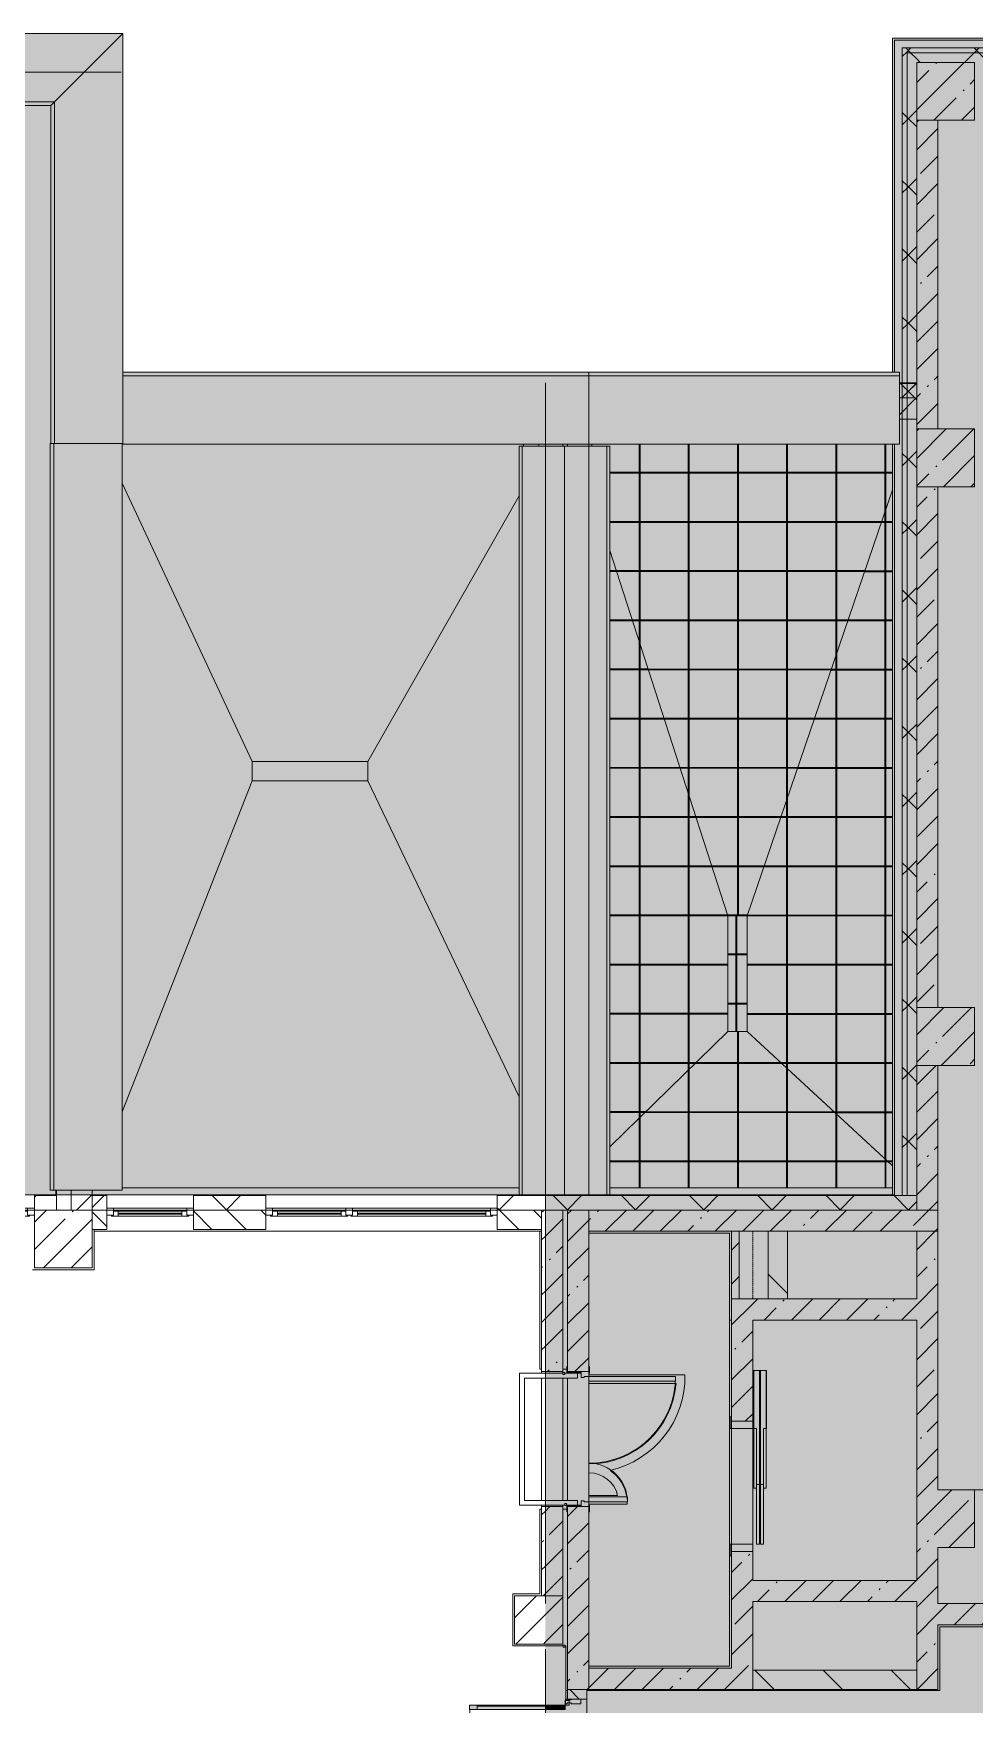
# Model space of a CAD drawing. Header units: millimetres. Extents: x 35316 to 242799, y -8553 to 29000.
# Drawn here: x 140927 to 150687, y 10073 to 27400 of the extents above; entities that cross this region are included whole.
import ezdxf

# ---------------------------------------------------------------- set-up
doc = ezdxf.new("R2010")
doc.units = ezdxf.units.MM
doc.linetypes.add('200_ШТРИХ__ш1_п0_6_', pattern=[1.6, 1, -0.6])
doc.linetypes.add('Осевая', pattern=[3175, 635, -476.25, 1587.5, -476.25])
for name, color, linetype, lineweight in [('A-DETL-2', 7, 'Continuous', 5), ('A-DETL-MBND-1', 7, '200_ШТРИХ__ш1_п0_6_', 9), ('A-GENM-6', 7, 'Continuous', 5), ('A-GLAZ-2', 7, 'Continuous', 5), ('A-ROOF-PATT', 7, 'Continuous', 5), ('A-WALL', 7, 'Continuous', 9), ('A-WALL-2', 7, 'Continuous', 5), ('I-WALL-5', 7, 'Continuous', 5), ('S-COLS-2', 7, 'Continuous', 5), ('Оси', 7, 'Continuous', 9), ('Оси-2', 7, 'Осевая', 9)]:
    doc.layers.add(name, color=color, linetype=linetype, lineweight=lineweight)
doc.layers.add('A-DETL-GENF-5', color=7, linetype='Continuous', lineweight=9, true_color=0xc0c0c0, transparency=0.4)
for name, color, linetype, lineweight, true_color in [('A-DETL-GENF-6', 7, 'Continuous', 5, 0xaaaaaa), ('A-DETL-GENF-7', 7, 'Continuous', 5, 0xb7b7b7), ('A-DETL-GENF-8', 7, 'Continuous', 5, 0xe2e2e2), ('A-DOOR-3', 7, 'Continuous', 5, 0xaaaaaa), ('A-DOOR-4', 7, 'Continuous', 5, 0xe2e2e2), ('A-DOOR-5', 7, 'Continuous', 5, 0xb7b7b7), ('A-DOOR-FRAM-2', 7, 'Continuous', 5, 0xe2e2e2), ('A-DOOR-FRAM-4', 7, 'Continuous', 5, 0xb7b7b7), ('A-FLOR-2', 7, 'Continuous', 5, 0xb7b7b7), ('A-FLOR-3', 7, 'Continuous', 5, 0xaaaaaa), ('A-GENM-7', 7, 'Continuous', 5, 0x737373), ('A-GENM-8', 7, 'Continuous', 5, 0xa1a1a1), ('A-GLAZ-CWMG-2', 7, 'Continuous', 5, 0x737373), ('A-ROOF-1', 7, 'Continuous', 5, 0x737373), ('A-WALL-3', 7, 'Continuous', 5, 0x737373), ('A-WALL-4', 7, 'Continuous', 9, 0x737373), ('I-WALL-4', 7, 'Continuous', 5, 0x737373), ('I-WALL-7', 7, 'Continuous', 5, 0xa1a1a1), ('S-COLS-3', 7, 'Continuous', 5, 0x737373)]:
    doc.layers.add(name, color=color, linetype=linetype, lineweight=lineweight, true_color=true_color)
pattern_1 = [(45, (107926.8, 0), (-353.5534, 353.5534), []), (135, (107926.8, 0), (-353.5534, -353.5534), [])]
pattern_2 = [(45, (107926.8, 0), (-285.123, 285.123), []), (45, (108211.92, 0), (-285.123, 285.123), [504.031, -100.806, 16.764, -84.042])]
pattern_3 = [(45, (-38240, -10950), (-285.123, 285.123), []), (45, (-37954.88, -10950), (-285.123, 285.123), [504.031, -100.806, 16.764, -84.042])]
pattern_4 = [(135, (107926.8, 0), (-353.5534, -353.5534), [])]

# ---------------------------------------------------------------- blocks, each defined once
blk = doc.blocks.new('парапет1 - парапет-18629556-3_3_2_птичка')
at = {"layer": 'A-GENM-6'}
blk.add_line((-2411, 27400), (33928, 27400), dxfattribs=at)
at = {"layer": 'A-GENM-7'}
for p, q in [((33926, 27398), (33219, 26691)), ((33928, 27398), (33928, 23147)), ((33219, 26691), (-1702, 26691)), ((33219, 26691), (33183, 26655)), ((33219, 23147), (33219, 26691)), ((-1665, 26654), (33182, 26654)), ((33182, 26654), (33182, 23147)), ((33928, 23147), (33920, 23147))]:
    blk.add_line(p, q, dxfattribs=at)
blk.add_open_spline([(33183, 26655), (33182, 26654), (33182, 26654), (33182, 26654), (33182, 26654)], degree=3, dxfattribs=at)
blk = doc.blocks.new('BSC_Колонна _Прямоугольная - 600х600-V126-3_3_2_птичка')
at = {"layer": 'S-COLS-2'}
h = blk.add_hatch(dxfattribs=at)
h.set_pattern_fill('FP_116', color=256, style=0, pattern_type=2)
h.set_pattern_definition([(45, (-42460, -26800), (-285.123, 285.123), []), (45, (-42174.88, -26800), (-285.123, 285.123), [504.031, -100.806, 16.764, -84.042])])
h.paths.add_polyline_path([(-300, -300), (300, -300), (300, 300), (-300, 300)])
at = {"layer": 'S-COLS-3'}
for p, q in [((300, 300), (-300, 300)), ((-300, 300), (-300, -300)), ((300, -300), (300, 300)), ((-300, -300), (300, -300))]:
    blk.add_line(p, q, dxfattribs=at)
blk = doc.blocks.new('BSC_Колонна _Прямоугольная - 600х600-V131-3_3_2_птичка')
at = {"layer": 'S-COLS-2'}
h = blk.add_hatch(dxfattribs=at)
h.set_pattern_fill('FP_122', color=256, style=0, pattern_type=2)
h.set_pattern_definition([(45, (-42460, -17000), (-285.123, 285.123), []), (45, (-42174.88, -17000), (-285.123, 285.123), [504.031, -100.806, 16.764, -84.042])])
h.paths.add_polyline_path([(-300, -300), (300, -300), (300, 300), (-300, 300)])
at = {"layer": 'S-COLS-3'}
for p, q in [((300, 300), (-300, 300)), ((-300, 300), (-300, -300)), ((300, -300), (300, 300)), ((-300, -300), (300, -300))]:
    blk.add_line(p, q, dxfattribs=at)
blk = doc.blocks.new('BSC_Колонна _Прямоугольная - 600х600-V132-3_3_2_птичка')
at = {"layer": 'S-COLS-2'}
h = blk.add_hatch(dxfattribs=at)
h.set_pattern_fill('FP_123', color=256, style=0, pattern_type=2)
h.set_pattern_definition([(45, (-42460, -23000), (-285.123, 285.123), []), (45, (-42174.88, -23000), (-285.123, 285.123), [504.031, -100.806, 16.764, -84.042])])
h.paths.add_polyline_path([(-300, -300), (300, -300), (300, 300), (-300, 300), (-300, -196)])
at = {"layer": 'S-COLS-3'}
for p, q in [((300, 300), (-300, 300)), ((-300, 300), (-300, -300)), ((300, -300), (300, 300)), ((-300, -300), (300, -300))]:
    blk.add_line(p, q, dxfattribs=at)
blk = doc.blocks.new('BSC_Колонна _Прямоугольная - 600х600-V147-3_3_2_птичка')
at = {"layer": 'S-COLS-2'}
h = blk.add_hatch(dxfattribs=at)
h.set_pattern_fill('FP_131', color=256, style=0, pattern_type=2)
h.set_pattern_definition([(45, (-33310, -14900), (-285.123, 285.123), []), (45, (-33024.88, -14900), (-285.123, 285.123), [504.031, -100.806, 16.764, -84.042])])
h.paths.add_polyline_path([(-300, -300), (300, -300), (300, 300), (-300, 300), (-300, 211)])
for p, q in [((300, 300), (-300, 300)), ((-300, 300), (-300, -300)), ((300, -300), (300, 300)), ((-300, -300), (300, -300))]:
    blk.add_line(p, q, dxfattribs=at)
blk = doc.blocks.new('110_Дверь_СКБ_2Ст - Д-2 1450x2100h_Лестничная клетка EIS60-31576737-3_3_2_птичка')
at = {"layer": 'A-DOOR-4'}
for points in [[(-588, 407), (-588, 1010), (-638, 1010), (-638, 110), (-588, 110)], [(662, 110), (662, 510), (612, 510), (612, 110)], [(712, 30), (698, 30), (698, -110), (712, -110)]]:
    blk.add_hatch(color=256, dxfattribs=at).paths.add_polyline_path(points)
h = blk.add_hatch(color=256, dxfattribs=at)
h.paths.add_polyline_path([(712, 30), (712, 110), (662, 110), (662, 60), (652, 60), (652, 30), (685, 30)])
h.paths.add_polyline_path([(-628, 30), (-628, 60), (-638, 60), (-638, 110), (-688, 110), (-688, 30)])
at = {"layer": 'A-DOOR-FRAM-2'}
for points in [[(-672, 110), (-672, 118), (-742, 118), (-742, 110)], [(-672, 30), (-688, 30), (-688, -110), (-672, -110)], [(768, 110), (768, 118), (698, 118), (698, 110)], [(-672, -110), (-742, -110), (-742, -118), (-672, -118)], [(768, -118), (768, -110), (698, -110), (698, -118)]]:
    blk.add_hatch(color=256, dxfattribs=at).paths.add_polyline_path(points)
at = {"layer": 'A-DOOR-5'}
for p, q in [((-638, 1010), (-638, 110)), ((-588, 1010), (-638, 1010)), ((-588, 110), (-588, 1010)), ((662, 510), (612, 510)), ((612, 510), (612, 110)), ((662, 110), (662, 510)), ((-638, 110), (-588, 110)), ((612, 110), (662, 110))]:
    blk.add_line(p, q, dxfattribs=at)
for centre, radius, start, end in [((-638, 110), 900, 0, 90), ((662, 110), 400, 90, 180)]:
    blk.add_arc(centre, radius, start, end, dxfattribs=at)
at = {"layer": 'A-DOOR-FRAM-4'}
for p, q in [((-672, 118), (-742, 118)), ((-742, 118), (-742, 110)), ((-742, 110), (-672, 110)), ((-638, 110), (-688, 110)), ((-688, 110), (-688, 30)), ((-688, 30), (-628, 30)), ((-672, 30), (-688, 30)), ((-688, 30), (-688, -110)), ((-672, 110), (-672, 118)), ((-672, -110), (-672, 30)), ((-638, 60), (-638, 110)), ((-628, 60), (-638, 60)), ((-628, 30), (-628, 60)), ((662, 60), (652, 60)), ((652, 60), (652, 30)), ((652, 30), (712, 30)), ((662, 110), (662, 60)), ((712, 110), (662, 110)), ((768, 118), (698, 118)), ((698, 118), (698, 110)), ((698, 110), (768, 110)), ((712, 30), (698, 30)), ((698, 30), (698, -110)), ((712, 30), (712, 110)), ((712, -110), (712, 30)), ((768, 110), (768, 118)), ((-672, -110), (-742, -110)), ((-742, -110), (-742, -118)), ((-742, -118), (-672, -118)), ((-688, -110), (-672, -110)), ((-672, -118), (-672, -110)), ((698, -110), (712, -110)), ((768, -110), (698, -110)), ((698, -110), (698, -118)), ((698, -118), (768, -118)), ((768, -118), (768, -110))]:
    blk.add_line(p, q, dxfattribs=at)
blk = doc.blocks.new('Gfhfgtnyfz rhsirf 1 - Gfhfgtnyfz rhsirf 3-21026214-3_3_2_птичка')
at = {"layer": 'A-GENM-7'}
for p, q in [((38057, 23120), (38057, 15358)), ((38057, 23120), (38058, 23120)), ((38058, 23120), (38090, 23120)), ((38090, 23120), (38330, 23120)), ((38090, 23120), (38090, 15358)), ((38780, 23120), (38966, 23120)), ((38966, 23120), (38998, 23120)), ((38966, 15358), (38966, 23120)), ((38998, 23120), (38999, 23120)), ((38999, 15358), (38999, 23120))]:
    blk.add_line(p, q, dxfattribs=at)
at = {"layer": 'A-GENM-8'}
for p, q in [((38330, 23120), (38528, 23120)), ((38528, 23120), (38780, 23120)), ((38528, 15358), (38528, 23120))]:
    blk.add_line(p, q, dxfattribs=at)
blk = doc.blocks.new('парапет6 - парапет-21094616-3_3_2_птичка')
at = {"layer": 'A-GENM-7'}
for p, q in [((33173, 23147), (33173, 15407)), ((33173, 23147), (33174, 23147)), ((33174, 23147), (33211, 23147)), ((33211, 23147), (33920, 23147)), ((33211, 23147), (33211, 15407)), ((33920, 15407), (33920, 23147)), ((33174, 15407), (33173, 15407)), ((33211, 15407), (33174, 15407)), ((33920, 15407), (33211, 15407))]:
    blk.add_line(p, q, dxfattribs=at)
blk = doc.blocks.new('120_Окно_СКБ_1Ст - 120_Окно_СКБ_1Ст 900х2500_h_-20664874-3_3_2_птичка')
at = {"layer": 'A-GLAZ-2'}
for p, q in [((-450, -127), (-450, -57)), ((-450, -57), (-380, -57)), ((450, -57), (-450, -57)), ((-380, -127), (-450, -127)), ((-450, -127), (-400, -127)), ((-380, -127), (-400, -127)), ((-400, -127), (-400, -137)), ((-400, -137), (400, -137)), ((400, -137), (-400, -137)), ((-380, -57), (-380, -127)), ((380, -87), (-380, -87)), ((-380, -87), (-380, -127)), ((-330, -137), (-330, -87)), ((-330, -107), (330, -107)), ((330, -117), (-330, -117)), ((330, -137), (330, -87)), ((380, -127), (380, -57)), ((380, -57), (450, -57)), ((380, -127), (380, -87)), ((450, -127), (380, -127)), ((400, -127), (380, -127)), ((400, -127), (450, -127)), ((400, -137), (400, -127)), ((450, -57), (450, -127))]:
    blk.add_line(p, q, dxfattribs=at)
blk = doc.blocks.new('120_Окно_СКБ_1Ст - 120_Окно_СКБ_1Ст_900х2500_h_-20705657-3_3_2_птичка')
at = {"layer": 'A-GLAZ-2'}
for p, q in [((-450, -127), (-450, -57)), ((-450, -57), (-380, -57)), ((450, -57), (-450, -57)), ((-380, -127), (-450, -127)), ((-450, -127), (-400, -127)), ((-380, -127), (-400, -127)), ((-400, -127), (-400, -137)), ((-400, -137), (400, -137)), ((400, -137), (-400, -137)), ((-380, -57), (-380, -127)), ((380, -87), (-380, -87)), ((-380, -87), (-380, -127)), ((-330, -137), (-330, -87)), ((-330, -107), (330, -107)), ((330, -117), (-330, -117)), ((330, -137), (330, -87)), ((380, -127), (380, -57)), ((380, -57), (450, -57)), ((380, -127), (380, -87)), ((450, -127), (380, -127)), ((400, -127), (380, -127)), ((400, -127), (450, -127)), ((400, -137), (400, -127)), ((450, -57), (450, -127))]:
    blk.add_line(p, q, dxfattribs=at)
blk = doc.blocks.new('120_Окно_СКБ_2Ст - 120_Окно_СКБ_2Ст 2400х2500 _мал створка слева_-22817474-3_3_2_птичка')
at = {"layer": 'A-GLAZ-2'}
for p, q in [((-1130, 127), (-1200, 127)), ((-1200, 127), (-1200, 57)), ((-1200, 127), (-1150, 127)), ((-1200, 57), (-1130, 57)), ((1200, 57), (-1200, 57)), ((-1150, 127), (-1150, 137)), ((-1150, 137), (320, 137)), ((320, 137), (-1150, 137)), ((-1130, 127), (-1150, 127)), ((-1130, 57), (-1130, 127)), ((-1130, 87), (-1130, 127)), ((300, 87), (-1130, 87)), ((-1080, 137), (-1080, 87)), ((250, 117), (-1080, 117)), ((-1080, 107), (250, 107)), ((250, 137), (250, 87)), ((370, 127), (300, 127)), ((300, 127), (300, 57)), ((300, 127), (300, 87)), ((320, 127), (300, 127)), ((300, 57), (370, 57)), ((320, 137), (320, 127)), ((320, 127), (350, 127)), ((350, 127), (350, 137)), ((350, 137), (1150, 137)), ((1150, 137), (350, 137)), ((370, 127), (350, 127)), ((370, 57), (370, 127)), ((370, 87), (370, 127)), ((1130, 87), (370, 87)), ((420, 137), (420, 87)), ((1080, 117), (420, 117)), ((420, 107), (1080, 107)), ((1080, 137), (1080, 87)), ((1200, 127), (1130, 127)), ((1130, 127), (1130, 57)), ((1130, 127), (1130, 87)), ((1150, 127), (1130, 127)), ((1130, 57), (1200, 57)), ((1150, 137), (1150, 127)), ((1150, 127), (1200, 127)), ((1200, 57), (1200, 127))]:
    blk.add_line(p, q, dxfattribs=at)
blk = doc.blocks.new('BSC_Колонна _Прямоугольная - 500х500-V231-3_3_2_птичка')
at = {"layer": 'S-COLS-2'}
h = blk.add_hatch(dxfattribs=at)
h.set_pattern_fill('FP_179', color=256, style=0, pattern_type=2)
h.set_pattern_definition(pattern_3)
h.paths.add_polyline_path([(-243, -250), (70, -250), (70, 250), (-250, 250), (-250, -250)])
h = blk.add_hatch(dxfattribs=at)
h.set_pattern_fill('FP_179', color=256, style=0, pattern_type=2)
h.set_pattern_definition(pattern_3)
h.paths.add_polyline_path([(250, -250), (250, 250), (70, 250), (70, -250)])
for p, q in [((70, 250), (-250, 250)), ((-250, 250), (-250, -250)), ((-250, -250), (70, -250))]:
    blk.add_line(p, q, dxfattribs=at)
at = {"layer": 'S-COLS-3'}
for p, q in [((250, 250), (70, 250)), ((250, -250), (250, 250)), ((70, -250), (250, -250))]:
    blk.add_line(p, q, dxfattribs=at)
blk = doc.blocks.new('парапет10 - парапет-22960140-3_3_2_птичка')
at = {"layer": 'A-GENM-6'}
blk.add_line((41910, 23888), (33928, 23888), dxfattribs=at)
at = {"layer": 'A-GENM-7'}
for p, q in [((33928, 23851), (38310, 23851)), ((38760, 23851), (41980, 23851)), ((41980, 23888), (41911, 23888)), ((41980, 23888), (41980, 23887)), ((41980, 23887), (41980, 23851)), ((41980, 23846), (41980, 23142)), ((38310, 23142), (33920, 23142)), ((41980, 23142), (38760, 23142))]:
    blk.add_line(p, q, dxfattribs=at)
at = {"layer": 'A-GENM-8'}
for p, q in [((38310, 23851), (38760, 23851)), ((38760, 23142), (38310, 23142))]:
    blk.add_line(p, q, dxfattribs=at)
blk = doc.blocks.new('DOR_Дверь лифта - 1350х2050h-V242-3_3_2_птичка')
at = {"layer": 'A-DOOR-5'}
for p, q in [((-600, 125), (-720, 125)), ((-720, 125), (-720, 110)), ((-720, 110), (-600, 110)), ((-675, 110), (-675, -110)), ((-600, 110), (-675, 110)), ((-600, 110), (-600, 125)), ((600, 110), (-600, 110)), ((-600, 110), (-600, -110)), ((720, 125), (600, 125)), ((600, 125), (600, 110)), ((600, -110), (600, 110)), ((675, 110), (600, 110)), ((600, 110), (720, 110)), ((675, -110), (675, 110)), ((720, 110), (720, 125)), ((-675, -110), (-600, -110)), ((-600, -110), (600, -110)), ((-600, -150), (-600, -180)), ((20, -150), (-600, -150)), ((-20, -120), (-20, -150)), ((600, -120), (-20, -120)), ((-20, -150), (600, -150)), ((20, -180), (20, -150)), ((600, -110), (675, -110)), ((600, -150), (600, -120)), ((-600, -180), (20, -180)), ((-600, -190), (-600, -220)), ((20, -190), (-600, -190)), ((-600, -220), (20, -220)), ((-20, -220), (-20, -250)), ((600, -220), (-20, -220)), ((-20, -250), (600, -250)), ((20, -220), (20, -190)), ((600, -250), (600, -220))]:
    blk.add_line(p, q, dxfattribs=at)
at = {"layer": 'A-DOOR-FRAM-4'}
for p, q in [((600, -117), (600, -120)), ((1203, -117), (600, -117)), ((600, -120), (1200, -120)), ((1200, -120), (1200, -180)), ((1203, -183), (1203, -117)), ((1200, -180), (20, -180)), ((20, -180), (20, -183)), ((20, -183), (1203, -183)), ((1203, -187), (20, -187)), ((20, -187), (20, -190)), ((20, -190), (1200, -190)), ((600, -250), (600, -253)), ((1200, -250), (600, -250)), ((600, -253), (1203, -253)), ((1200, -190), (1200, -250)), ((1203, -253), (1203, -187))]:
    blk.add_line(p, q, dxfattribs=at)
blk = doc.blocks.new('Дверь_Витражная_остекление_ - ДВН_ДАО_Главный вход_1800 в свету 5-32258809-3_3_2_птичка')
at = {"layer": 'A-DETL-GENF-8'}
for points in [[(-948, -20), (-993, -20), (-993, -226), (-948, -226), (-948, -56)], [(1043, -20), (997, -20), (997, -226), (1043, -226)], [(-948, -539), (-948, -226), (-993, -226), (-993, -1013), (-948, -1013)], [(1043, -539), (1043, -226), (997, -226), (997, -1013), (1043, -1013)]]:
    blk.add_hatch(color=256, dxfattribs=at).paths.add_polyline_path(points)
at = {"layer": 'A-DETL-GENF-6'}
for p, q in [((-993, -1013), (-993, -226)), ((-993, -226), (-993, -1013)), ((-983, -933), (-983, -226)), ((-948, -1013), (-948, -226)), ((-948, -1013), (-948, -226)), ((989, -933), (989, -226)), ((997, -1013), (997, -226)), ((997, -226), (997, -1013)), ((1033, -933), (1033, -226)), ((1043, -1013), (1043, -226)), ((1043, -1013), (1043, -226)), ((-993, -933), (-948, -933)), ((-993, -1013), (-948, -1013)), ((-993, -1013), (-948, -1013)), ((1043, -933), (997, -933)), ((1043, -1013), (997, -1013)), ((997, -1013), (1043, -1013))]:
    blk.add_line(p, q, dxfattribs=at)
at = {"layer": 'A-DETL-GENF-7'}
for p, q in [((-948, -20), (-993, -20)), ((-993, -226), (-993, -20)), ((-948, -20), (-993, -20)), ((-993, -20), (-993, -226)), ((-993, -100), (-948, -100)), ((-983, -226), (-983, -100)), ((-948, -226), (-948, -20)), ((-948, -226), (-948, -20)), ((989, -226), (989, -100)), ((997, -226), (997, -20)), ((997, -20), (997, -226)), ((1043, -100), (997, -100)), ((1033, -226), (1033, -100)), ((1043, -226), (1043, -20)), ((1043, -226), (1043, -20))]:
    blk.add_line(p, q, dxfattribs=at)
at = {"layer": 'A-DOOR-3'}
for p, q in [((-993, -1013), (-993, -226)), ((993, -1013), (993, -226))]:
    blk.add_line(p, q, dxfattribs=at)
for centre, start, end in [((993, -20), 208.9884, 212.16), ((993, -20), 218.4779, 270), ((-993, -20), 270, 285.599)]:
    blk.add_arc(centre, 993, start, end, dxfattribs=at)
at = {"layer": 'A-DOOR-5'}
for p, q in [((-1043, 20), (-993, 20)), ((-1043, -20), (-1043, 20)), ((-993, 20), (-993, -20)), ((993, 20), (1043, 20)), ((993, -20), (993, 20)), ((1043, 20), (1043, -20)), ((-993, -20), (-1043, -20)), ((-993, -226), (-993, -20)), ((993, -226), (993, -20)), ((1043, -20), (993, -20))]:
    blk.add_line(p, q, dxfattribs=at)
blk = doc.blocks.new('Прямоугольный импост - Импост структурный с накладкой - 160мм Темный-32469899-3_3_2_птичка')
at = {"layer": 'A-GLAZ-CWMG-2'}
for p, q in [((0, 17), (-50, 17)), ((-50, 17), (-50, 0)), ((-50, 0), (-40, 0)), ((-40, 0), (-40, -40)), ((-10, -40), (-10, 0)), ((-10, 0), (0, 0)), ((0, 0), (0, 17)), ((-40, -40), (-50, -40)), ((-50, -40), (-50, -140)), ((-50, -140), (0, -140)), ((0, -40), (-10, -40)), ((0, -140), (0, -40))]:
    blk.add_line(p, q, dxfattribs=at)

msp = doc.modelspace()

# ---------------------------------------------------------------- hatches: boundary and pattern name
at = {"layer": 'A-DETL-GENF-5'}
for points in [[(107244.1, 14774.9), (107658.8, 14774.9), (107658.8, 15358), (146686.8, 15358), (146686.8, 23888.3), (141854.9, 23888.3), (141854.9, 27398.1), (105517.7, 27398.1), (105517.7, 14774.9), (106714.2, 14774.9)], [(183776.8, -251.7), (183776.8, 3288.3), (192496.8, 3288.3), (192496.8, 27348.3), (149836.8, 27348.3), (149836.8, 23888.3), (146236.9, 23888.3), (146236.9, -251.7), (181954.2, -251.7)]]:
    msp.add_hatch(color=256, dxfattribs=at).paths.add_polyline_path(points)
at = {"layer": 'A-ROOF-PATT'}
h = msp.add_hatch(dxfattribs=at)
h.set_pattern_fill('FP_188', color=256, style=0, pattern_type=2)
h.set_pattern_definition([(0, (107941.9, -96.4), (0, 509.904), []), (0, (107941.9, -106.4), (0, 509.904), []), (90, (107946.9, -101.4), (-510, 3e-14), []), (90, (107936.9, -101.4), (-510, 3e-14), [])])
h.paths.add_polyline_path([(148326.8, 18250), (149836.8, 22668.2), (149836.8, 23141.9), (146716.8, 23141.9), (146716.8, 23120.1), (146905.5, 23120.1), (146905.5, 22038.8), (148126.8, 18250)])
h = msp.add_hatch(dxfattribs=at)
h.set_pattern_fill('FP_185', color=256, style=0, pattern_type=2)
h.set_pattern_definition([(270, (108013.4, -106.3), (509.179, 3e-14), []), (270, (108003.4, -106.3), (509.179, 3e-14), []), (0, (108008.4, -111.3), (0, 510), []), (0, (108008.4, -101.3), (0, 510), [])])
h.paths.add_polyline_path([(149836.8, 15660.1), (149836.8, 22668.2), (148326.8, 18250), (148326.8, 17050), (149147.6, 16294.5)])
h = msp.add_hatch(dxfattribs=at)
h.set_pattern_fill('FP_186', color=256, style=0, pattern_type=2)
h.set_pattern_definition([(90, (108008.8, -1125), (-509.077, 3e-14), []), (90, (108018.8, -1125), (-509.077, 3e-14), []), (180, (108013.8, -1120), (-6e-14, -510), []), (180, (108013.8, -1130), (-6e-14, -510), [])])
h.paths.add_polyline_path([(146905.5, 15858.1), (148126.8, 17050), (148126.8, 18250), (146905.5, 22038.8), (146905.5, 16294.5)])
h = msp.add_hatch(dxfattribs=at)
h.set_pattern_fill('FP_189', color=256, style=0, pattern_type=2)
h.set_pattern_definition([(0, (107926.8, 5), (0, 510), []), (0, (107926.8, -5), (0, 510), []), (90, (107931.8, 0), (-510, 3e-14), []), (90, (107921.8, 0), (-510, 3e-14), [])])
h.paths.add_polyline_path([(148326.8, 17050), (148326.8, 18250), (148126.8, 18250), (148126.8, 17050)])
h = msp.add_hatch(dxfattribs=at)
h.set_pattern_fill('FP_187', color=256, style=0, pattern_type=2)
h.set_pattern_definition([(180, (107942.74, -79.3), (-6e-14, -509.031), []), (180, (107942.74, -69.3), (-6e-14, -509.031), []), (270, (107937.74, -74.3), (510, 3e-14), []), (270, (107947.74, -74.3), (510, 3e-14), [])])
h.paths.add_polyline_path([(148043.2, 15430), (149836.8, 15430), (149836.8, 15660.1), (148326.8, 17050), (148126.8, 17050), (146905.5, 15858.1), (146905.5, 15430), (146983.5, 15430)])
at = {"layer": 'A-WALL-2'}
h = msp.add_hatch(dxfattribs=at)
h.set_pattern_fill('FP_112', color=256, style=0, pattern_type=2)
h.set_pattern_definition(pattern_1)
h.paths.add_polyline_path([(149936.8, 15350), (149986.8, 15350), (149986.8, 27250), (149936.8, 27250), (149936.8, 15358)])
h = msp.add_hatch(dxfattribs=at)
h.set_pattern_fill('FP_112', color=256, style=0, pattern_type=2)
h.set_pattern_definition(pattern_1)
h.paths.add_polyline_path([(192443, 27200), (192496.8, 27200), (192496.8, 27250), (188276.8, 27250), (188276.8, 27200), (192021.5, 27200)])
h.paths.add_polyline_path([(184276.8, 27200), (185176.8, 27200), (185176.8, 27250), (184276.8, 27250)])
h.paths.add_polyline_path([(171357, 27200), (175036.8, 27200), (175036.8, 27250), (170786.8, 27250), (170786.8, 27200)])
h.paths.add_polyline_path([(178736.8, 27200), (178736.8, 27250), (177536.8, 27250), (177536.8, 27200), (177715.3, 27200)])
h.paths.add_polyline_path([(169237.6, 27200), (169886.8, 27200), (169886.8, 27250), (167786.8, 27250), (167786.8, 27200), (168177.9, 27200)])
h.paths.add_polyline_path([(180836.8, 27200), (182176.8, 27200), (182176.8, 27250), (180836.8, 27250)])
h.paths.add_polyline_path([(165786.8, 27200), (166886.8, 27200), (166886.8, 27250), (165786.8, 27250)])
h.paths.add_polyline_path([(162686.8, 27200), (162686.8, 27250), (161186.8, 27250), (161186.8, 27200), (161819.6, 27200)])
h.paths.add_polyline_path([(158640.4, 27200), (158686.8, 27200), (158686.8, 27250), (157587.1, 27250), (157587.1, 27200)])
h.paths.add_polyline_path([(150162.7, 27200), (152486.8, 27200), (152486.8, 27250), (149986.8, 27250), (149986.8, 27200), (150086.8, 27200)])
h.paths.add_polyline_path([(155586.8, 27200), (156687.1, 27200), (156687.1, 27250), (155586.8, 27250)])
h = msp.add_hatch(dxfattribs=at)
h.set_pattern_fill('FP_112', color=256, style=0, pattern_type=2)
h.set_pattern_definition(pattern_1)
h.paths.add_polyline_path([(150086.8, 15350), (150086.8, 27200), (149986.8, 27200), (149986.8, 15350)])
h = msp.add_hatch(dxfattribs=at)
h.set_pattern_fill('FP_112', color=256, style=0, pattern_type=2)
h.set_pattern_definition(pattern_1)
h.paths.add_polyline_path([(192406.8, 27100), (192496.8, 27100), (192496.8, 27200), (188276.8, 27200), (188276.8, 27100), (192021.5, 27100)])
h.paths.add_polyline_path([(175036.8, 27100), (175036.8, 27200), (170786.8, 27200), (170786.8, 27100), (174536.2, 27100)])
h.paths.add_polyline_path([(182176.8, 27100), (182176.8, 27200), (180836.8, 27200), (180836.8, 27100), (181954.2, 27100)])
h.paths.add_polyline_path([(177536.8, 27100), (178736.8, 27100), (178736.8, 27200), (177536.8, 27200)])
h.paths.add_polyline_path([(185133.3, 27100), (185176.8, 27100), (185176.8, 27200), (184276.8, 27200), (184276.8, 27100)])
h.paths.add_polyline_path([(169237.6, 27100), (169886.8, 27100), (169886.8, 27200), (167786.8, 27200), (167786.8, 27100), (168177.9, 27100)])
h.paths.add_polyline_path([(166886.8, 27100), (166886.8, 27200), (165786.8, 27200), (165786.8, 27100), (166058.4, 27100)])
h.paths.add_polyline_path([(161819.6, 27100), (162686.8, 27100), (162686.8, 27200), (161186.8, 27200), (161186.8, 27100)])
h.paths.add_polyline_path([(158686.8, 27100), (158686.8, 27200), (157587.1, 27200), (157587.1, 27100), (158640.4, 27100)])
h.paths.add_polyline_path([(150162.7, 27100), (152486.8, 27100), (152486.8, 27200), (150086.8, 27200), (150086.8, 27100)])
h.paths.add_polyline_path([(155586.8, 27100), (156687.1, 27100), (156687.1, 27200), (155586.8, 27200)])
h = msp.add_hatch(dxfattribs=at)
h.set_pattern_fill('FP_112', color=256, style=0, pattern_type=2)
h.set_pattern_definition(pattern_1)
h.paths.add_polyline_path([(150086.8, 23620), (150086.8, 23770), (149906.8, 23770), (149906.8, 23620)])
h = msp.add_hatch(dxfattribs=at)
h.set_pattern_fill('FP_112', color=256, style=0, pattern_type=2)
h.set_pattern_definition(pattern_1)
h.paths.add_polyline_path([(135326.6, 15200), (140036.8, 15200), (140036.8, 15350), (137943.8, 15349), (137943.8, 15288), (137936.8, 15285), (137163.8, 15288), (137163.8, 15350), (133537.1, 15349), (133537.1, 15288), (133530.1, 15285), (132357.1, 15288), (132357.1, 15350), (127716.8, 15349), (127716.8, 15288), (127709.8, 15285), (126936.8, 15288), (126936.8, 15350), (122709.8, 15349), (122709.8, 15288), (122702.8, 15285), (122529.8, 15288), (122529.6, 15350), (120786.8, 15350), (120786.8, 15200), (134336.8, 15200)])
h.paths.add_polyline_path([(146236.9, 15200), (146236.9, 15350), (145736.8, 15350), (145736.8, 15200), (145923.8, 15200)])
h.paths.add_polyline_path([(143336.8, 15200), (143336.8, 15350), (142586.8, 15350), (142586.8, 15200), (142744.6, 15200)])
h.paths.add_polyline_path([(141684.9, 15200), (141686.8, 15200), (141684.9, 15350), (141536.8, 15350), (141536.8, 15200)])
h.paths.add_polyline_path([(141155.1, 15200), (141166.8, 15200), (141161.8, 15350), (140936.8, 15350), (140936.8, 15200)])
h.paths.add_polyline_path([(115586.8, 15200), (116186.8, 15200), (116186.8, 15350), (115586.8, 15350)])
h.paths.add_polyline_path([(114686.8, 15200), (114686.8, 15350), (107966.8, 15350), (107966.8, 15293), (107816.8, 15293), (107816.8, 15200), (114132.3, 15200)])
h.paths.add_polyline_path([(117086.8, 15200), (117686.8, 15200), (117686.8, 15350), (117086.8, 15350)])
h = msp.add_hatch(dxfattribs=at)
h.set_pattern_fill('FP_112', color=256, style=0, pattern_type=2)
h.set_pattern_definition(pattern_1)
h.paths.add_polyline_path([(149836.8, 15200), (150086.8, 15200), (150086.8, 15350), (146236.9, 15350), (146236.9, 15200), (148541.2, 15200)])
h = msp.add_hatch(dxfattribs=at)
h.set_pattern_fill('FP_110', color=256, style=0, pattern_type=2)
h.set_pattern_definition([(135, (107926.8, 0), (-176.7767, -176.7767), [])])
h.paths.add_polyline_path([(141536.8, 15000), (141686.8, 15000), (141684.9, 15200), (141536.8, 15200), (141536.8, 15111.1)])
h.paths.add_polyline_path([(145923.8, 15000), (146196.8, 15000), (146196.8, 15200), (145736.8, 15200), (145736.8, 15000)])
h.paths.add_polyline_path([(143336.8, 15000), (143336.8, 15200), (142586.8, 15200), (142586.8, 15000)])
at = {"layer": 'I-WALL-5'}
h = msp.add_hatch(dxfattribs=at)
h.set_pattern_fill('FP_108', color=256, style=0, pattern_type=2)
h.set_pattern_definition(pattern_2)
h.paths.add_polyline_path([(150306.8, 15200), (150306.8, 16700), (150086.8, 16700), (150086.8, 15200), (150162.7, 15200)])
h.paths.add_polyline_path([(150086.8, 17300), (150306.8, 17300), (150306.8, 22700), (150086.8, 22700), (150086.8, 17478)])
h.paths.add_polyline_path([(150306.8, 23300), (150306.8, 26500), (150086.8, 26500), (150089.5, 23300), (150162.7, 23300)])
h = msp.add_hatch(dxfattribs=at)
h.set_pattern_fill('FP_108', color=256, style=0, pattern_type=2)
h.set_pattern_definition(pattern_2)
h.paths.add_polyline_path([(149906.8, 23400), (150086.8, 23400), (150086.8, 23620), (149906.8, 23620)])
h = msp.add_hatch(dxfattribs=at)
h.set_pattern_fill('FP_112', color=256, style=0, pattern_type=2)
h.set_pattern_definition(pattern_1)
h.paths.add_polyline_path([(141316.8, 15358), (141316.8, 15407.3), (141166.8, 15407.3), (141166.8, 15358)])
h = msp.add_hatch(dxfattribs=at)
h.set_pattern_fill('FP_112', color=256, style=0, pattern_type=2)
h.set_pattern_definition(pattern_1)
h.paths.add_polyline_path([(141166.8, 15200), (141316.8, 15200), (141316.8, 15358), (141166.8, 15358), (141166.8, 15350)])
h = msp.add_hatch(dxfattribs=at)
h.set_pattern_fill('FP_108', color=256, style=0, pattern_type=2)
h.set_pattern_definition(pattern_2)
h.paths.add_polyline_path([(141316.8, 15358), (141536.8, 15358), (141536.8, 15407.3), (141316.8, 15407.3)])
h = msp.add_hatch(dxfattribs=at)
h.set_pattern_fill('FP_108', color=256, style=0, pattern_type=2)
h.set_pattern_definition(pattern_2)
h.paths.add_polyline_path([(141316.8, 15200), (141536.8, 15200), (141536.8, 15358), (141316.8, 15358)])
h = msp.add_hatch(dxfattribs=at)
h.set_pattern_fill('FP_108', color=256, style=0, pattern_type=2)
h.set_pattern_definition(pattern_2)
h.paths.add_polyline_path([(146236.9, 11200), (146236.9, 12125), (146196.8, 12125), (146196.8, 11200)])
h.paths.add_polyline_path([(146196.8, 13525), (146236.9, 13525), (146236.9, 15200), (146196.8, 15200), (146196.8, 13927.6)])
h = msp.add_hatch(dxfattribs=at)
h.set_pattern_fill('FP_108', color=256, style=0, pattern_type=2)
h.set_pattern_definition(pattern_2)
h.paths.add_polyline_path([(146416.8, 11200), (146416.8, 12125), (146236.9, 12125), (146236.9, 11200)])
h.paths.add_polyline_path([(146416.8, 13525), (146416.8, 15200), (146236.9, 15200), (146236.9, 13525)])
h = msp.add_hatch(dxfattribs=at)
h.set_pattern_fill('FP_108', color=256, style=0, pattern_type=2)
h.set_pattern_definition(pattern_2)
h.paths.add_polyline_path([(146666.8, 10230), (146686.8, 10230), (146686.8, 12125), (146466.8, 12125), (146466.8, 10230)])
h.paths.add_polyline_path([(146636.8, 13525), (146686.8, 13525), (146686.8, 15200), (146466.8, 15200), (146466.8, 13525), (146606.8, 13525)])
h = msp.add_hatch(dxfattribs=at)
h.set_pattern_fill('FP_108', color=256, style=0, pattern_type=2)
h.set_pattern_definition(pattern_2)
h.paths.add_polyline_path([(148746.8, 14980), (150306.8, 14980), (150306.8, 15200), (146686.8, 15200), (146686.8, 14980), (148546.8, 14980)])
h = msp.add_hatch(dxfattribs=at)
h.set_pattern_fill('FP_113', color=256, style=0, pattern_type=2)
h.set_pattern_definition([(45, (107926.8, 0), (-176.7767, 176.7767), [])])
h.paths.add_polyline_path([(148246.8, 14280), (148246.8, 14980), (148166.8, 14980), (148166.8, 14280)])
h = msp.add_hatch(dxfattribs=at)
h.set_pattern_fill('FP_111', color=256, style=0, pattern_type=2)
h.set_pattern_definition(pattern_4)
h.paths.add_polyline_path([(148746.8, 14280), (148746.8, 14980), (148546.8, 14980), (148546.8, 14280)])
h = msp.add_hatch(dxfattribs=at)
h.set_pattern_fill('FP_108', color=256, style=0, pattern_type=2)
h.set_pattern_definition(pattern_2)
h.paths.add_polyline_path([(150086.8, 10230), (150306.8, 10230), (150306.8, 11700), (150086.8, 11700), (150086.8, 10377.2)])
h.paths.add_polyline_path([(150306.8, 12300), (150306.8, 14980), (150086.8, 14980), (150086.8, 12300), (150162.7, 12300)])
h = msp.add_hatch(dxfattribs=at)
h.set_pattern_fill('FP_108', color=256, style=0, pattern_type=2)
h.set_pattern_definition(pattern_2)
h.paths.add_polyline_path([(148386.8, 10230), (148386.8, 11660), (148166.8, 11660), (148166.8, 10230)])
h.paths.add_polyline_path([(148386.8, 13010), (148386.8, 14280), (148166.8, 14280), (148166.8, 13010), (148214.6, 13010)])
h = msp.add_hatch(dxfattribs=at)
h.set_pattern_fill('FP_108', color=256, style=0, pattern_type=2)
h.set_pattern_definition(pattern_2)
h.paths.add_polyline_path([(148386.8, 14060), (150086.8, 14060), (150086.8, 14280), (148386.8, 14280), (148386.8, 14164.9)])
h = msp.add_hatch(dxfattribs=at)
h.set_pattern_fill('FP_108', color=256, style=0, pattern_type=2)
h.set_pattern_definition(pattern_2)
h.paths.add_polyline_path([(150086.8, 11140), (150086.8, 11360), (148386.8, 11360), (148386.8, 11140)])
h = msp.add_hatch(dxfattribs=at)
h.set_pattern_fill('FP_108', color=256, style=0, pattern_type=2)
h.set_pattern_definition(pattern_2)
h.paths.add_polyline_path([(152686.8, 10900), (152686.8, 11120), (150306.8, 11120), (150306.8, 10900)])
h = msp.add_hatch(dxfattribs=at)
h.set_pattern_fill('FP_108', color=256, style=0, pattern_type=2)
h.set_pattern_definition(pattern_2)
h.paths.add_polyline_path([(147800, 10230), (148166.8, 10230), (148166.8, 10450), (146686.8, 10450), (146686.8, 10230), (146983.5, 10230)])
h = msp.add_hatch(dxfattribs=at)
h.set_pattern_fill('FP_111', color=256, style=0, pattern_type=2)
h.set_pattern_definition(pattern_4)
h.paths.add_polyline_path([(150086.8, 10230), (150086.8, 10430), (148386.8, 10430), (148386.8, 10230)])
h = msp.add_hatch(dxfattribs=at)
h.set_pattern_fill('FP_111', color=256, style=0, pattern_type=2)
h.set_pattern_definition(pattern_4)
h.paths.add_polyline_path([(146466.8, 7900), (146666.8, 7900), (146666.8, 8000), (146466.8, 8000)])
h.paths.add_polyline_path([(146666.8, 10130), (146666.8, 10230), (146466.8, 10230), (146466.8, 10130)])
at = {"layer": 'S-COLS-2'}
h = msp.add_hatch(dxfattribs=at)
h.set_pattern_fill('FP_108', color=256, style=0, pattern_type=2)
h.set_pattern_definition(pattern_2)
h.paths.add_polyline_path([(150086.8, 11700), (150686.8, 11700), (150686.8, 12300), (150086.8, 12300)])

# ---------------------------------------------------------------- linework, layer by layer
at = {"layer": 'A-DETL-2'}
for p, q in [((141854.9, 27398.1), (105517.7, 27398.1)), ((141854.9, 23888.3), (141854.9, 27398.1)), ((146236.9, 23888.3), (141854.9, 23888.3)), ((146686.8, 23888.3), (146236.9, 23888.3)), ((146686.8, 15358), (146686.8, 23888.3)), ((107658.8, 15358), (146236.9, 15358)), ((146236.9, 15358), (146686.8, 15358))]:
    msp.add_line(p, q, dxfattribs=at)
at = {"layer": 'A-DETL-MBND-1'}
msp.add_line((148386.8, 14980), (148386.8, 14280), dxfattribs=at)
at = {"layer": 'A-FLOR-2'}
for p, q in [((141846.4, 22736.6), (143193.8, 19850)), ((144393.8, 19850), (145964.2, 22605.7)), ((143193.8, 19850), (144393.8, 19850)), ((143193.8, 19650), (143193.8, 19850)), ((144393.8, 19650), (144393.8, 19850)), ((141846.4, 16218.6), (143193.8, 19650)), ((144393.8, 19650), (143193.8, 19650)), ((145964.3, 16374), (144393.8, 19650)), ((145964.9, 15430), (141846.4, 15430)), ((148146.8, 14960), (146686.8, 14960)), ((148146.8, 10470), (148146.8, 14960)), ((148166.8, 14060), (148146.8, 14060)), ((146458.8, 13550), (146416.8, 13550)), ((146018.2, 13458.5), (146568.2, 13458.5)), ((146568.2, 13508.5), (146436.3, 13508.5)), ((146568.2, 13458.5), (146568.2, 13508.5)), ((147683, 13491.9), (146688.2, 13491.9)), ((146688.2, 13491.9), (146688.2, 13475)), ((146688.2, 13425), (146688.2, 13401.9)), ((146688.2, 13401.9), (147590.5, 13401.9)), ((146688.2, 12567), (146688.2, 12477)), ((146568.2, 12188.5), (146018.2, 12188.5)), ((146568.2, 12140), (146568.2, 12188.5)), ((146985.3, 12240.8), (146688.2, 12240.8)), ((146688.2, 12240.8), (146688.2, 12225)), ((146688.2, 12175), (146688.2, 12150.8)), ((146688.2, 12150.8), (147082.6, 12150.8)), ((156086.8, 12300), (150686.8, 12300)), ((146416.8, 12100), (146458.8, 12100)), ((163724.6, 10880), (150326.8, 10880)), ((150326.8, 10880), (150326.8, 10220)), ((146446.8, 10129.4), (146446.8, 10680)), ((146686.8, 10470), (148146.8, 10470)), ((146466.8, 10220), (146446.3, 10220)), ((146446.3, 10220), (146446.3, 10129.7)), ((150326.8, 10220), (146666.8, 10220))]:
    msp.add_line(p, q, dxfattribs=at)
for centre, radius, start, end in [((146688.2, 13472), 905, 270, 355.56313), ((146688.2, 13472), 995, 282.67054, 1.1511), ((146688.2, 12172), 305, 13.0427, 90), ((146688.2, 12172), 395, 7.73102, 56.45952), ((146688.2, 12172), 395, 356.92799, 0.44718)]:
    msp.add_arc(centre, radius, start, end, dxfattribs=at)
at = {"layer": 'A-FLOR-3'}
for p, q in [((141556.8, 14980), (141556.8, 14580)), ((146176.8, 13550), (146176.8, 14980)), ((141556.8, 14580), (140916.8, 14580)), ((146196.8, 13550), (146176.8, 13550)), ((146416.3, 13508.5), (145968.2, 13508.5)), ((145968.2, 13508.5), (145968.2, 12138.5)), ((146018.2, 12188.5), (146018.2, 13458.5)), ((145968.2, 12138.5), (146436.3, 12138.5)), ((146176.8, 11220), (146176.8, 12100)), ((146176.8, 12100), (146196.8, 12100)), ((145896.8, 10680), (145896.8, 11220)), ((145896.8, 11220), (146176.8, 11220)), ((146421.3, 10680), (145896.8, 10680))]:
    msp.add_line(p, q, dxfattribs=at)
at = {"layer": 'A-ROOF-1'}
for p, q in [((149836.8, 22668.2), (148326.8, 18250)), ((148126.8, 18250), (146905.1, 22039.9)), ((148126.8, 17050), (148126.8, 18250)), ((148126.8, 18250), (148326.8, 18250)), ((148326.8, 18250), (148326.8, 17050)), ((146904.5, 15857.1), (148126.8, 17050)), ((148326.8, 17050), (148126.8, 17050)), ((148326.8, 17050), (149837.3, 15659.6)), ((149836.9, 15430), (146904.5, 15430))]:
    msp.add_line(p, q, dxfattribs=at)
at = {"layer": 'A-WALL'}
for p, q in [((141159.8, 15353), (140936.8, 15353)), ((141166.8, 15350), (140936.8, 15350)), ((141159.8, 15358), (141159.8, 15350)), ((141166.8, 15407.3), (141166.8, 15200)), ((141316.8, 15407.3), (141316.8, 15200)), ((141536.8, 15358), (141536.8, 15200)), ((141686.8, 15353), (141536.8, 15353)), ((141686.8, 15350), (141536.8, 15350)), ((143336.8, 15353), (142586.8, 15353)), ((143336.8, 15350), (142586.8, 15350)), ((141686.8, 15200), (141536.8, 15200)), ((143336.8, 15200), (142586.8, 15200)), ((146196.8, 15200), (145736.8, 15200))]:
    msp.add_line(p, q, dxfattribs=at)
at = {"layer": 'A-WALL-2'}
for p, q in [((184276.8, 27350), (149836.8, 27350)), ((140936.8, 15358), (140936.8, 15200)), ((141686.8, 15000), (141686.8, 15358)), ((142586.8, 15358), (142586.8, 15000)), ((143336.8, 15000), (143336.8, 15358)), ((145736.8, 15358), (145736.8, 15000)), ((138536.8, 15200), (140936.8, 15200)), ((143336.8, 15200), (141536.8, 15200)), ((146196.8, 15000), (146196.8, 15200)), ((141536.8, 15000), (141686.8, 15000)), ((142586.8, 15000), (143336.8, 15000)), ((145736.8, 15000), (146196.8, 15000))]:
    msp.add_line(p, q, dxfattribs=at)
at = {"layer": 'A-WALL-3'}
for p, q in [((149836.8, 27348.3), (149836.8, 23888.3)), ((150086.8, 23400), (150086.8, 26500)), ((150086.8, 23778), (149906.8, 23778)), ((150086.8, 23620), (150086.8, 23778)), ((150086.8, 23620), (150086.8, 23620)), ((149836.8, 23141.9), (149836.8, 15358)), ((150086.8, 15200), (150086.8, 16700)), ((141159.8, 15358), (138013.8, 15358)), ((149836.8, 15358), (141536.8, 15358)), ((145736.8, 15200), (150086.8, 15200)), ((146436.3, 13514), (146416.3, 13514)), ((146416.3, 13514), (146416.3, 13494)), ((146416.3, 13494), (146436.3, 13494)), ((146436.3, 13494), (146436.3, 13514)), ((146456.3, 12156), (146436.3, 12156)), ((146436.3, 12156), (146436.3, 12136)), ((146436.3, 12136), (146456.3, 12136)), ((146456.3, 12136), (146456.3, 12156)), ((146421.3, 10689), (146421.3, 10669)), ((146441.3, 10689), (146421.3, 10689)), ((146421.3, 10669), (146441.3, 10669)), ((146441.3, 10669), (146441.3, 10689))]:
    msp.add_line(p, q, dxfattribs=at)
at = {"layer": 'A-WALL-4'}
for p, q in [((149856.8, 27330), (149856.8, 23889.9)), ((152486.8, 27330), (149856.8, 27330)), ((149936.8, 27250), (149936.8, 15350)), ((152486.8, 27250), (149936.8, 27250)), ((149986.8, 27200), (149986.8, 15350)), ((152486.8, 27200), (149986.8, 27200)), ((150086.8, 23773), (149906.8, 23773)), ((150086.8, 23770), (149906.8, 23770)), ((149856.8, 23141.9), (149856.8, 15350)), ((141161.8, 15350), (141161.8, 15407.3)), ((149856.8, 15353), (145736.8, 15353)), ((150086.8, 15350), (145736.8, 15350)), ((149836.8, 15358), (149856.8, 15358)), ((148246.8, 14980), (148166.8, 14980)), ((148746.8, 14980), (148546.8, 14980)), ((148546.8, 14280), (148746.8, 14280)), ((146686.8, 10230), (146686.8, 10450)), ((148386.8, 10430), (148386.8, 10230)), ((150086.8, 10230), (150086.8, 10430)), ((146666.8, 10230), (146466.8, 10230))]:
    msp.add_line(p, q, dxfattribs=at)
at = {"layer": 'I-WALL-4'}
for p, q in [((150306.8, 23300), (150306.8, 26500)), ((150086.8, 23620), (149906.8, 23620)), ((149906.8, 23400), (150086.8, 23400)), ((150086.8, 23400), (150086.8, 23300)), ((146009.8, 23120.1), (146009.8, 23141.9)), ((146166.8, 23141.9), (146166.8, 23120.1)), ((146716.8, 23141.9), (146716.8, 23120.1)), ((150086.8, 22700), (150086.8, 17300)), ((150306.8, 17300), (150306.8, 22700)), ((150306.8, 15200), (150306.8, 16700)), ((141159.8, 15407.3), (141159.8, 15358)), ((141536.8, 15358), (141536.8, 15407.3)), ((146416.8, 13513.5), (146416.8, 15200)), ((146466.8, 15200), (146466.8, 13580)), ((150306.8, 15200), (146686.8, 15200)), ((146686.8, 13580), (146686.8, 15200)), ((150306.8, 14980), (150306.8, 15200)), ((146686.8, 14980), (148166.8, 14980)), ((148166.8, 14980), (148166.8, 13010)), ((148246.8, 14980), (148546.8, 14980)), ((148246.8, 14280), (148246.8, 14980)), ((148546.8, 14980), (148546.8, 14280)), ((148746.8, 14980), (150306.8, 14980)), ((148746.8, 14280), (148746.8, 14980)), ((150306.8, 14980), (150086.8, 14980)), ((150086.8, 14980), (150086.8, 14280)), ((150306.8, 12300), (150306.8, 14980)), ((148166.8, 14280), (148546.8, 14280)), ((150086.8, 14280), (148746.8, 14280)), ((148386.8, 13010), (148386.8, 14060)), ((148386.8, 14060), (150086.8, 14060)), ((150086.8, 14060), (150086.8, 12300)), ((146196.8, 13525), (146416.8, 13525)), ((146416.8, 13458.5), (146416.8, 12188.5)), ((146466.8, 12188.5), (146466.8, 13458.5)), ((146686.8, 13425), (146686.8, 12225)), ((148166.8, 13010), (148386.8, 13010)), ((146416.8, 11200), (146416.8, 12138.5)), ((146416.8, 12125), (146196.8, 12125)), ((146466.8, 12070), (146466.8, 10230)), ((146686.8, 10450), (146686.8, 12070)), ((148166.8, 11660), (148166.8, 10450)), ((148386.8, 11660), (148166.8, 11660)), ((148386.8, 11360), (148386.8, 11660)), ((150086.8, 11700), (150086.8, 11360)), ((150306.8, 11120), (150306.8, 11700)), ((150086.8, 11360), (148386.8, 11360)), ((148386.8, 10430), (148386.8, 11140)), ((148386.8, 11140), (150086.8, 11140)), ((150086.8, 11140), (150086.8, 10430)), ((152686.8, 11120), (150306.8, 11120)), ((150306.8, 10230), (150306.8, 10900)), ((150306.8, 10900), (163674.6, 10900)), ((148166.8, 10450), (146686.8, 10450)), ((150086.8, 10430), (148386.8, 10430)), ((146466.8, 10230), (146466.8, 10120)), ((146666.8, 10230), (148386.8, 10230)), ((146666.8, 10230), (146666.8, 7900)), ((148386.8, 10230), (150306.8, 10230)), ((146466.8, 10130), (146666.8, 10130))]:
    msp.add_line(p, q, dxfattribs=at)
at = {"layer": 'I-WALL-5'}
for p, q in [((143336.8, 15200), (145736.8, 15200)), ((141556.8, 15000), (141556.8, 14980)), ((146196.8, 14980), (141556.8, 14980)), ((146196.8, 15000), (146196.8, 13508.5)), ((146196.8, 12188.5), (146196.8, 13458.5)), ((146196.8, 12138.5), (146196.8, 11200))]:
    msp.add_line(p, q, dxfattribs=at)
at = {"layer": 'I-WALL-7'}
for p, q in [((146416.8, 23141.9), (146416.8, 23120.1)), ((146466.8, 23120.1), (146466.8, 23141.9))]:
    msp.add_line(p, q, dxfattribs=at)
at = {"layer": 'S-COLS-3'}
for p, q in [((150086.8, 12300), (150086.8, 11700)), ((150686.8, 12300), (150306.8, 12300)), ((150686.8, 11700), (150686.8, 12300)), ((150306.8, 11700), (150686.8, 11700))]:
    msp.add_line(p, q, dxfattribs=at)
at = {"layer": 'Оси'}
for p, q in [((129336.8, 27000), (141836.8, 27000)), ((146236.8, 11277.7), (146236.8, 23777.7))]:
    msp.add_line(p, q, dxfattribs=at)
at = {"layer": 'Оси-2'}
msp.add_line((146236.8, 7947.2), (146236.8, 11277.7), dxfattribs=at)

# ---------------------------------------------------------------- block references
at = {"layer": 'A-DOOR-5'}
for name, p, rotation in [('110_Дверь_СКБ_2Ст - Д-2 1450x2100h_Лестничная клетка EIS60-31576737-3_3_2_птичка', (146576.8, 12837.5), 269.9999999999999), ('DOR_Дверь лифта - 1350х2050h-V242-3_3_2_птичка', (148276.8, 12335), 90), ('Дверь_Витражная_остекление_ - ДВН_ДАО_Главный вход_1800 в свету 5-32258809-3_3_2_птичка', (146462.8, 9072.5), 269.9999999999999)]:
    msp.add_blockref(name, p, dxfattribs=dict(at, rotation=rotation))
at = {"layer": 'A-GENM-6'}
msp.add_blockref('парапет1 - парапет-18629556-3_3_2_птичка', (107926.8, 0), dxfattribs=at)
at = {"layer": 'A-GENM-7'}
for name, p in [('парапет10 - парапет-22960140-3_3_2_птичка', (107926.8, 0)), ('парапет6 - парапет-21094616-3_3_2_птичка', (107926.8, 0)), ('Gfhfgtnyfz rhsirf 1 - Gfhfgtnyfz rhsirf 3-21026214-3_3_2_птичка', (107906.8, 0))]:
    msp.add_blockref(name, p, dxfattribs=at)
at = {"layer": 'A-GLAZ-2'}
for name, p in [('120_Окно_СКБ_1Ст - 120_Окно_СКБ_1Ст_900х2500_h_-20705657-3_3_2_птичка', (140486.8, 15275)), ('120_Окно_СКБ_1Ст - 120_Окно_СКБ_1Ст 900х2500_h_-20664874-3_3_2_птичка', (142136.8, 15275))]:
    msp.add_blockref(name, p, dxfattribs=at)
at = {"layer": 'A-GLAZ-2', "rotation": 180}
msp.add_blockref('120_Окно_СКБ_2Ст - 120_Окно_СКБ_2Ст 2400х2500 _мал створка слева_-22817474-3_3_2_птичка', (144536.8, 15275), dxfattribs=at)
at = {"layer": 'A-GLAZ-CWMG-2', "rotation": 89.99999999999993}
msp.add_blockref('Прямоугольный импост - Импост структурный с накладкой - 160мм Темный-32469899-3_3_2_птичка', (146462.8, 10130), dxfattribs=at)
at = {"layer": 'S-COLS-2'}
msp.add_blockref('BSC_Колонна _Прямоугольная - 600х600-V147-3_3_2_птичка', (141236.8, 14900), dxfattribs=at)
at = {"layer": 'S-COLS-3'}
for name, p in [('BSC_Колонна _Прямоугольная - 600х600-V126-3_3_2_птичка', (150386.8, 26800)), ('BSC_Колонна _Прямоугольная - 600х600-V132-3_3_2_птичка', (150386.8, 23000)), ('BSC_Колонна _Прямоугольная - 600х600-V131-3_3_2_птичка', (150386.8, 17000)), ('BSC_Колонна _Прямоугольная - 500х500-V231-3_3_2_птичка', (146166.8, 10950))]:
    msp.add_blockref(name, p, dxfattribs=at)

doc.saveas('drawing.dxf')
